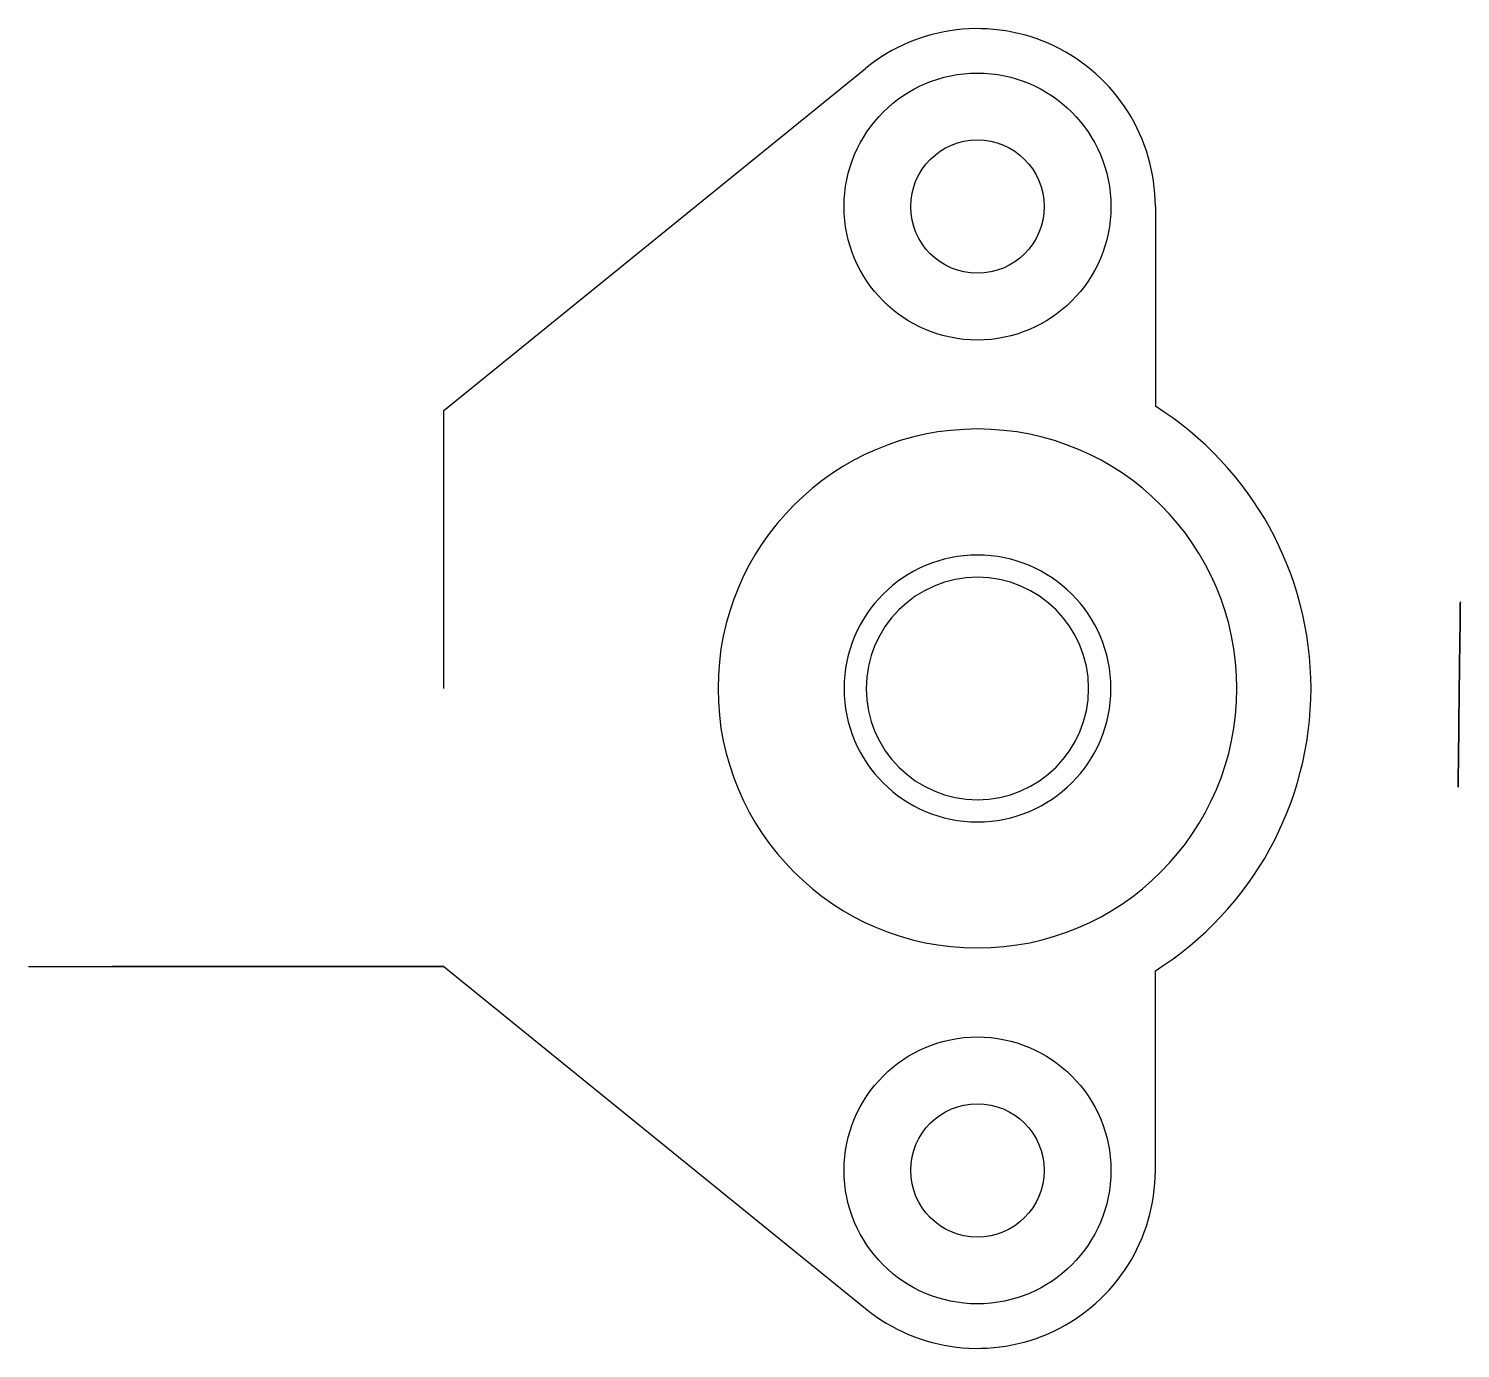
# Model space of a CAD drawing. Header units: inches. Extents: x -128 to 65, y -89 to 89.
import ezdxf

# ---------------------------------------------------------------- set-up
doc = ezdxf.new("R2010")
doc.units = ezdxf.units.IN
doc.header["$MEASUREMENT"] = 0
doc.layers.get('0').update_dxf_attribs({"true_color": 0xc2ced6})

msp = doc.modelspace()

# ---------------------------------------------------------------- linework, layer by layer
for p, q in [((-72.2, 37.3), (-15.32, 83.44)), ((23.8, 64.8), (23.8, 37.86)), ((-72.2, -0.2), (-72.2, 37.3)), ((-72.2, -37.7), (-15.32, -83.84)), ((23.8, -65.2), (23.8, -38.27))]:
    msp.add_line(p, q)
at = {"extrusion": (2.22045e-16, 1, -7.11386e-17), "elevation": -37.7}
msp.add_lwpolyline([(72.2, 36), (72.2, 0), (116.87, 0)], dxfattribs=at)
for centre, radius in [((-0.2, 64.8), 18), ((-0.2, 64.8), 9), ((-0.2, -65.2), 18), ((-0.2, -65.2), 9)]:
    msp.add_circle(centre, radius)
at = {"extrusion": (0, 0, -1)}
msp.add_circle((0.2, -0.2), 15, dxfattribs=at)
at = {"extrusion": (0.999925, -0.012237, -2.84217e-18)}
msp.add_circle((-0.2, 89, 64.8), 12.5, dxfattribs=at)
at = {"extrusion": (2.22045e-16, 1, -7.11386e-17)}
msp.add_circle((100.2, 36, -37.7), 14, dxfattribs=at)
for centre, radius, start, end in [((-0.2, 64.8), 24, 0, 129.0473), ((-0.2, -0.2), 45, 0, 57.769), ((-0.2, -0.2), 35, 0, 180), ((-0.2, -0.2), 18, 0, 180), ((-0.2, -0.2), 35, 180, 0), ((-0.2, -0.2), 18, 180, 0), ((-0.2, -0.2), 45, 302.231, 0), ((-0.2, -65.2), 24, 230.9527, 0)]:
    msp.add_arc(centre, radius, start, end)
msp.add_arc((100.2, 36, -37.7), 28, 0, 180, dxfattribs=at)

doc.saveas('drawing.dxf')
